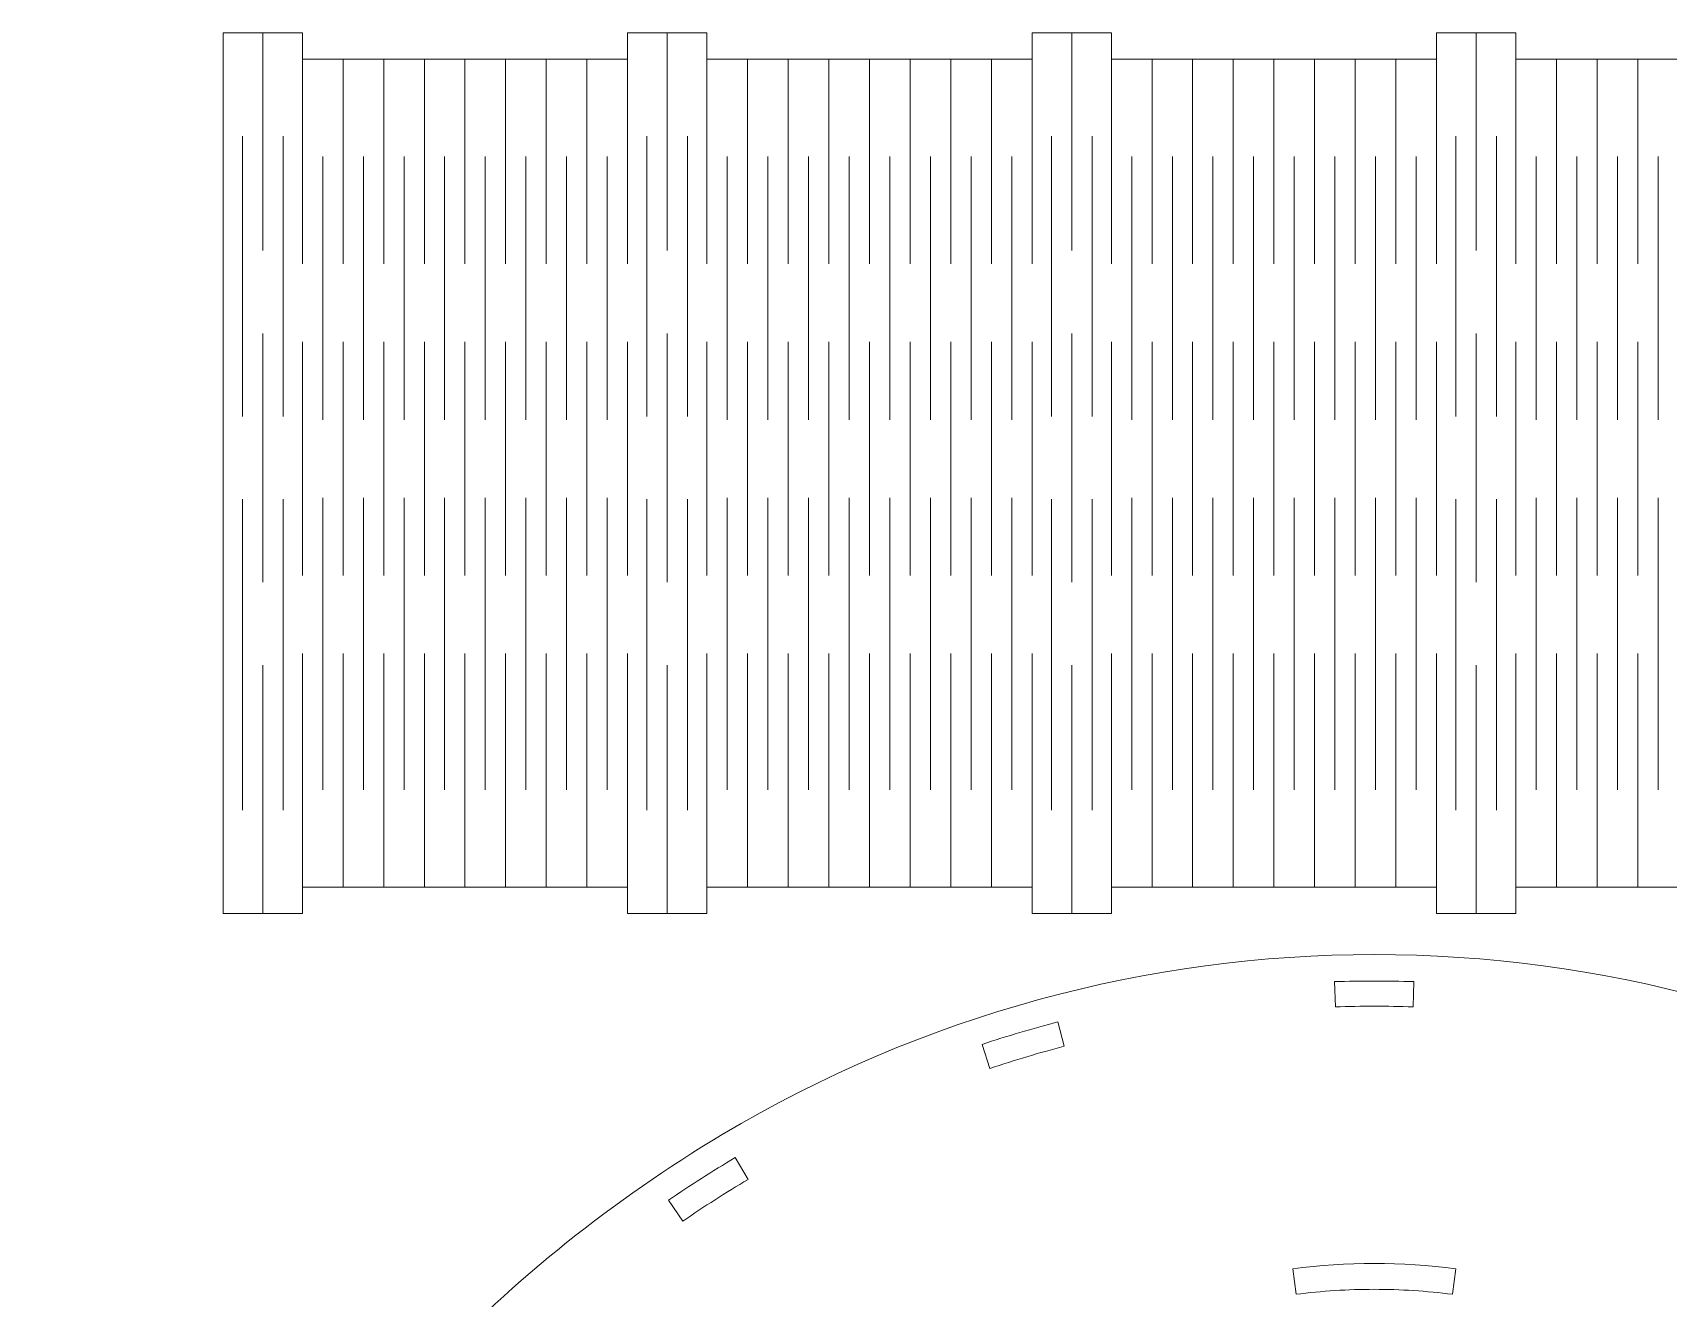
# Model space of a CAD drawing. Header units: millimetres. Extents: x -417 to 415, y -530 to 530.
# Drawn here: x -416.5 to -230.8, y -252.1 to -108.4 of the extents above; entities that cross this region are included whole.
import ezdxf

# ---------------------------------------------------------------- set-up
doc = ezdxf.new("R2010")
doc.units = ezdxf.units.MM
doc.header["$MEASUREMENT"] = 0
doc.layers.add('Camada 1', color=7, linetype='Continuous')

msp = doc.modelspace()

# ---------------------------------------------------------------- linework, layer by layer
at = {"layer": 'Camada 1', "color": 250, "lineweight": 20}
for points, knots in [([(84.6794, -111.4073), (84.6794, -111.4073), (54.6094, -111.4073), (54.6094, -111.4073), (54.6094, -111.4073), (54.6094, -111.4073), (54.6094, -108.4073), (54.6094, -108.4073), (54.6094, -108.4073), (54.6094, -108.4073), (45.6046, -108.4073), (45.6046, -108.4073), (45.6046, -108.4073), (45.6046, -108.4073), (45.6046, -111.4073), (45.6046, -111.4073), (45.6046, -111.4073), (45.6046, -111.4073), (14.6423, -111.4073), (14.6423, -111.4073), (14.6423, -111.4073), (14.6423, -111.4073), (14.6423, -108.4073), (14.6423, -108.4073), (14.6423, -108.4073), (14.6423, -108.4073), (5.6375, -108.4073), (5.6375, -108.4073), (5.6375, -108.4073), (5.6375, -108.4073), (5.6375, -111.4073), (5.6375, -111.4073), (5.6375, -111.4073), (5.6375, -111.4073), (-25.3248, -111.4073), (-25.3248, -111.4073), (-25.3248, -111.4073), (-25.3248, -111.4073), (-25.3248, -108.4073), (-25.3248, -108.4073), (-25.3248, -108.4073), (-25.3248, -108.4073), (-34.3296, -108.4073), (-34.3296, -108.4073), (-34.3296, -108.4073), (-34.3296, -108.4073), (-34.3296, -111.4073), (-34.3296, -111.4073), (-34.3296, -111.4073), (-34.3296, -111.4073), (-64.3996, -111.4073), (-64.3996, -111.4073), (-64.3996, -111.4073), (-64.3996, -111.4073), (-64.3996, -108.4073), (-64.3996, -108.4073), (-64.3996, -108.4073), (-64.3996, -108.4073), (-73.4039, -108.4073), (-73.4039, -108.4073), (-73.4039, -108.4073), (-73.4039, -108.4073), (-73.4039, -111.4073), (-73.4039, -111.4073), (-73.4039, -111.4073), (-73.4039, -111.4073), (-110.3279, -111.4073), (-110.3279, -111.4073), (-110.3279, -111.4073), (-110.3279, -111.4073), (-110.3279, -108.4073), (-110.3279, -108.4073), (-110.3279, -108.4073), (-110.3279, -108.4073), (-119.3322, -108.4073), (-119.3322, -108.4073), (-119.3322, -108.4073), (-119.3322, -108.4073), (-119.3322, -111.4073), (-119.3322, -111.4073), (-119.3322, -111.4073), (-119.3322, -111.4073), (-156.2563, -111.4073), (-156.2563, -111.4073), (-156.2563, -111.4073), (-156.2563, -111.4073), (-156.2563, -108.4073), (-156.2563, -108.4073), (-156.2563, -108.4073), (-156.2563, -108.4073), (-165.2605, -108.4073), (-165.2605, -108.4073), (-165.2605, -108.4073), (-165.2605, -108.4073), (-165.2605, -111.4073), (-165.2605, -111.4073), (-165.2605, -111.4073), (-165.2605, -111.4073), (-202.1846, -111.4073), (-202.1846, -111.4073), (-202.1846, -111.4073), (-202.1846, -111.4073), (-202.1846, -108.4073), (-202.1846, -108.4073), (-202.1846, -108.4073), (-202.1846, -108.4073), (-211.1889, -108.4073), (-211.1889, -108.4073), (-211.1889, -108.4073), (-211.1889, -108.4073), (-211.1889, -111.4073), (-211.1889, -111.4073), (-211.1889, -111.4073), (-211.1889, -111.4073), (-248.1129, -111.4073), (-248.1129, -111.4073), (-248.1129, -111.4073), (-248.1129, -111.4073), (-248.1129, -108.4073), (-248.1129, -108.4073), (-248.1129, -108.4073), (-248.1129, -108.4073), (-257.1172, -108.4073), (-257.1172, -108.4073), (-257.1172, -108.4073), (-257.1172, -108.4073), (-257.1172, -111.4073), (-257.1172, -111.4073), (-257.1172, -111.4073), (-257.1172, -111.4073), (-294.0413, -111.4073), (-294.0413, -111.4073), (-294.0413, -111.4073), (-294.0413, -111.4073), (-294.0413, -108.4073), (-294.0413, -108.4073), (-294.0413, -108.4073), (-294.0413, -108.4073), (-303.0456, -108.4073), (-303.0456, -108.4073), (-303.0456, -108.4073), (-303.0456, -108.4073), (-303.0456, -111.4073), (-303.0456, -111.4073), (-303.0456, -111.4073), (-303.0456, -111.4073), (-339.9696, -111.4073), (-339.9696, -111.4073), (-339.9696, -111.4073), (-339.9696, -111.4073), (-339.9696, -108.4073), (-339.9696, -108.4073), (-339.9696, -108.4073), (-339.9696, -108.4073), (-348.9739, -108.4073), (-348.9739, -108.4073), (-348.9739, -108.4073), (-348.9739, -108.4073), (-348.9739, -111.4073), (-348.9739, -111.4073), (-348.9739, -111.4073), (-348.9739, -111.4073), (-385.898, -111.4073), (-385.898, -111.4073), (-385.898, -111.4073), (-385.898, -111.4073), (-385.898, -108.4073), (-385.898, -108.4073), (-385.898, -108.4073), (-385.898, -108.4073), (-394.9022, -108.4073), (-394.9022, -108.4073), (-394.9022, -108.4073), (-394.9022, -108.4073), (-394.9022, -208.4073), (-394.9022, -208.4073), (-394.9022, -208.4073), (-394.9022, -208.4073), (-385.898, -208.4073), (-385.898, -208.4073), (-385.898, -208.4073), (-385.898, -208.4073), (-385.898, -205.4073), (-385.898, -205.4073), (-385.898, -205.4073), (-385.898, -205.4073), (-348.9739, -205.4073), (-348.9739, -205.4073), (-348.9739, -205.4073), (-348.9739, -205.4073), (-348.9739, -208.4073), (-348.9739, -208.4073), (-348.9739, -208.4073), (-348.9739, -208.4073), (-339.9696, -208.4073), (-339.9696, -208.4073), (-339.9696, -208.4073), (-339.9696, -208.4073), (-339.9696, -205.4073), (-339.9696, -205.4073), (-339.9696, -205.4073), (-339.9696, -205.4073), (-303.0456, -205.4073), (-303.0456, -205.4073), (-303.0456, -205.4073), (-303.0456, -205.4073), (-303.0456, -208.4073), (-303.0456, -208.4073), (-303.0456, -208.4073), (-303.0456, -208.4073), (-294.0413, -208.4073), (-294.0413, -208.4073), (-294.0413, -208.4073), (-294.0413, -208.4073), (-294.0413, -205.4073), (-294.0413, -205.4073), (-294.0413, -205.4073), (-294.0413, -205.4073), (-257.1172, -205.4073), (-257.1172, -205.4073), (-257.1172, -205.4073), (-257.1172, -205.4073), (-257.1172, -208.4073), (-257.1172, -208.4073), (-257.1172, -208.4073), (-257.1172, -208.4073), (-248.1129, -208.4073), (-248.1129, -208.4073), (-248.1129, -208.4073), (-248.1129, -208.4073), (-248.1129, -205.4073), (-248.1129, -205.4073), (-248.1129, -205.4073), (-248.1129, -205.4073), (-211.1889, -205.4073), (-211.1889, -205.4073), (-211.1889, -205.4073), (-211.1889, -205.4073), (-211.1889, -208.4073), (-211.1889, -208.4073), (-211.1889, -208.4073), (-211.1889, -208.4073), (-202.1846, -208.4073), (-202.1846, -208.4073), (-202.1846, -208.4073), (-202.1846, -208.4073), (-202.1846, -205.4073), (-202.1846, -205.4073), (-202.1846, -205.4073), (-202.1846, -205.4073), (-165.2605, -205.4073), (-165.2605, -205.4073), (-165.2605, -205.4073), (-165.2605, -205.4073), (-165.2605, -208.4073), (-165.2605, -208.4073), (-165.2605, -208.4073), (-165.2605, -208.4073), (-156.2563, -208.4073), (-156.2563, -208.4073), (-156.2563, -208.4073), (-156.2563, -208.4073), (-156.2563, -205.4073), (-156.2563, -205.4073), (-156.2563, -205.4073), (-156.2563, -205.4073), (-119.3322, -205.4073), (-119.3322, -205.4073), (-119.3322, -205.4073), (-119.3322, -205.4073), (-119.3322, -208.4073), (-119.3322, -208.4073), (-119.3322, -208.4073), (-119.3322, -208.4073), (-110.3279, -208.4073), (-110.3279, -208.4073), (-110.3279, -208.4073), (-110.3279, -208.4073), (-110.3279, -205.4073), (-110.3279, -205.4073), (-110.3279, -205.4073), (-110.3279, -205.4073), (-73.4039, -205.4073), (-73.4039, -205.4073), (-73.4039, -205.4073), (-73.4039, -205.4073), (-73.4039, -208.4073), (-73.4039, -208.4073), (-73.4039, -208.4073), (-73.4039, -208.4073), (-64.3996, -208.4073), (-64.3996, -208.4073), (-64.3996, -208.4073), (-64.3996, -208.4073), (-64.3996, -205.4073), (-64.3996, -205.4073), (-64.3996, -205.4073), (-64.3996, -205.4073), (-34.3296, -205.4073), (-34.3296, -205.4073), (-34.3296, -205.4073), (-34.3296, -205.4073), (-34.3296, -208.4073), (-34.3296, -208.4073), (-34.3296, -208.4073), (-34.3296, -208.4073), (-25.3248, -208.4073), (-25.3248, -208.4073), (-25.3248, -208.4073), (-25.3248, -208.4073), (-25.3248, -205.4073), (-25.3248, -205.4073), (-25.3248, -205.4073), (-25.3248, -205.4073), (5.6375, -205.4073), (5.6375, -205.4073), (5.6375, -205.4073), (5.6375, -205.4073), (5.6375, -208.4073), (5.6375, -208.4073), (5.6375, -208.4073), (5.6375, -208.4073), (14.6423, -208.4073), (14.6423, -208.4073), (14.6423, -208.4073), (14.6423, -208.4073), (14.6423, -205.4073), (14.6423, -205.4073), (14.6423, -205.4073), (14.6423, -205.4073), (45.6046, -205.4073), (45.6046, -205.4073), (45.6046, -205.4073), (45.6046, -205.4073), (45.6046, -208.4073), (45.6046, -208.4073), (45.6046, -208.4073), (45.6046, -208.4073), (54.6094, -208.4073), (54.6094, -208.4073), (54.6094, -208.4073), (54.6094, -208.4073), (54.6094, -205.4073), (54.6094, -205.4073), (54.6094, -205.4073), (54.6094, -205.4073), (84.6794, -205.4073), (84.6794, -205.4073), (84.6794, -205.4073), (84.6794, -205.4073), (84.6794, -208.4073), (84.6794, -208.4073), (84.6794, -208.4073), (84.6794, -208.4073), (93.6837, -208.4073), (93.6837, -208.4073), (93.6837, -208.4073), (93.6837, -208.4073), (93.6837, -205.4073), (93.6837, -205.4073), (93.6837, -205.4073), (93.6837, -205.4073), (130.6077, -205.4073), (130.6077, -205.4073), (130.6077, -205.4073), (130.6077, -205.4073), (130.6077, -208.4073), (130.6077, -208.4073), (130.6077, -208.4073), (130.6077, -208.4073), (139.612, -208.4073), (139.612, -208.4073), (139.612, -208.4073), (139.612, -208.4073), (139.612, -205.4073), (139.612, -205.4073), (139.612, -205.4073), (139.612, -205.4073), (176.5361, -205.4073), (176.5361, -205.4073), (176.5361, -205.4073), (176.5361, -205.4073), (176.5361, -208.4073), (176.5361, -208.4073), (176.5361, -208.4073), (176.5361, -208.4073), (185.5403, -208.4073), (185.5403, -208.4073), (185.5403, -208.4073), (185.5403, -208.4073), (185.5403, -205.4073), (185.5403, -205.4073), (185.5403, -205.4073), (185.5403, -205.4073), (222.4644, -205.4073), (222.4644, -205.4073), (222.4644, -205.4073), (222.4644, -205.4073), (222.4644, -208.4073), (222.4644, -208.4073), (222.4644, -208.4073), (222.4644, -208.4073), (231.4687, -208.4073), (231.4687, -208.4073), (231.4687, -208.4073), (231.4687, -208.4073), (231.4687, -205.4073), (231.4687, -205.4073), (231.4687, -205.4073), (231.4687, -205.4073), (268.3927, -205.4073), (268.3927, -205.4073), (268.3927, -205.4073), (268.3927, -205.4073), (268.3927, -208.4073), (268.3927, -208.4073), (268.3927, -208.4073), (268.3927, -208.4073), (277.397, -208.4073), (277.397, -208.4073), (277.397, -208.4073), (277.397, -208.4073), (277.397, -205.4073), (277.397, -205.4073), (277.397, -205.4073), (277.397, -205.4073), (314.3211, -205.4073), (314.3211, -205.4073), (314.3211, -205.4073), (314.3211, -205.4073), (314.3211, -208.4073), (314.3211, -208.4073), (314.3211, -208.4073), (314.3211, -208.4073), (323.3254, -208.4073), (323.3254, -208.4073), (323.3254, -208.4073), (323.3254, -208.4073), (323.3254, -205.4073), (323.3254, -205.4073), (323.3254, -205.4073), (323.3254, -205.4073), (360.2494, -205.4073), (360.2494, -205.4073), (360.2494, -205.4073), (360.2494, -205.4073), (360.2494, -208.4073), (360.2494, -208.4073), (360.2494, -208.4073), (360.2494, -208.4073), (369.2537, -208.4073), (369.2537, -208.4073), (369.2537, -208.4073), (369.2537, -208.4073), (369.2537, -205.4073), (369.2537, -205.4073), (369.2537, -205.4073), (369.2537, -205.4073), (406.1778, -205.4073), (406.1778, -205.4073), (406.1778, -205.4073), (406.1778, -205.4073), (406.1778, -208.4073), (406.1778, -208.4073), (406.1778, -208.4073), (406.1778, -208.4073), (415.182, -208.4073), (415.182, -208.4073), (415.182, -208.4073), (415.182, -208.4073), (415.182, -108.4073), (415.182, -108.4073), (415.182, -108.4073), (415.182, -108.4073), (406.1778, -108.4073), (406.1778, -108.4073), (406.1778, -108.4073), (406.1778, -108.4073), (406.1778, -111.4073), (406.1778, -111.4073), (406.1778, -111.4073), (406.1778, -111.4073), (369.2537, -111.4073), (369.2537, -111.4073), (369.2537, -111.4073), (369.2537, -111.4073), (369.2537, -108.4073), (369.2537, -108.4073), (369.2537, -108.4073), (369.2537, -108.4073), (360.2494, -108.4073), (360.2494, -108.4073), (360.2494, -108.4073), (360.2494, -108.4073), (360.2494, -111.4073), (360.2494, -111.4073), (360.2494, -111.4073), (360.2494, -111.4073), (323.3254, -111.4073), (323.3254, -111.4073), (323.3254, -111.4073), (323.3254, -111.4073), (323.3254, -108.4073), (323.3254, -108.4073), (323.3254, -108.4073), (323.3254, -108.4073), (314.3211, -108.4073), (314.3211, -108.4073), (314.3211, -108.4073), (314.3211, -108.4073), (314.3211, -111.4073), (314.3211, -111.4073), (314.3211, -111.4073), (314.3211, -111.4073), (277.397, -111.4073), (277.397, -111.4073), (277.397, -111.4073), (277.397, -111.4073), (277.397, -108.4073), (277.397, -108.4073), (277.397, -108.4073), (277.397, -108.4073), (268.3927, -108.4073), (268.3927, -108.4073), (268.3927, -108.4073), (268.3927, -108.4073), (268.3927, -111.4073), (268.3927, -111.4073), (268.3927, -111.4073), (268.3927, -111.4073), (231.4687, -111.4073), (231.4687, -111.4073), (231.4687, -111.4073), (231.4687, -111.4073), (231.4687, -108.4073), (231.4687, -108.4073), (231.4687, -108.4073), (231.4687, -108.4073), (222.4644, -108.4073), (222.4644, -108.4073), (222.4644, -108.4073), (222.4644, -108.4073), (222.4644, -111.4073), (222.4644, -111.4073), (222.4644, -111.4073), (222.4644, -111.4073), (185.5403, -111.4073), (185.5403, -111.4073), (185.5403, -111.4073), (185.5403, -111.4073), (185.5403, -108.4073), (185.5403, -108.4073), (185.5403, -108.4073), (185.5403, -108.4073), (176.5361, -108.4073), (176.5361, -108.4073), (176.5361, -108.4073), (176.5361, -108.4073), (176.5361, -111.4073), (176.5361, -111.4073), (176.5361, -111.4073), (176.5361, -111.4073), (139.612, -111.4073), (139.612, -111.4073), (139.612, -111.4073), (139.612, -111.4073), (139.612, -108.4073), (139.612, -108.4073), (139.612, -108.4073), (139.612, -108.4073), (130.6077, -108.4073), (130.6077, -108.4073), (130.6077, -108.4073), (130.6077, -108.4073), (130.6077, -111.4073), (130.6077, -111.4073), (130.6077, -111.4073), (130.6077, -111.4073), (93.6837, -111.4073), (93.6837, -111.4073), (93.6837, -111.4073), (93.6837, -111.4073), (93.6837, -108.4073), (93.6837, -108.4073), (93.6837, -108.4073), (93.6837, -108.4073), (84.6794, -108.4073), (84.6794, -108.4073), (84.6794, -108.4073), (84.6794, -108.4073), (84.6794, -111.4073), (84.6794, -111.4073)], [0, 0, 0, 0, 0.00671141, 0.00671141, 0.00671141, 0.00671141, 0.01342282, 0.01342282, 0.01342282, 0.01342282, 0.02013423, 0.02013423, 0.02013423, 0.02013423, 0.02684564, 0.02684564, 0.02684564, 0.02684564, 0.03355705, 0.03355705, 0.03355705, 0.03355705, 0.04026846, 0.04026846, 0.04026846, 0.04026846, 0.04697987, 0.04697987, 0.04697987, 0.04697987, 0.05369128, 0.05369128, 0.05369128, 0.05369128, 0.06040268, 0.06040268, 0.06040268, 0.06040268, 0.06711409, 0.06711409, 0.06711409, 0.06711409, 0.0738255, 0.0738255, 0.0738255, 0.0738255, 0.08053691, 0.08053691, 0.08053691, 0.08053691, 0.08724832, 0.08724832, 0.08724832, 0.08724832, 0.09395973, 0.09395973, 0.09395973, 0.09395973, 0.10067114, 0.10067114, 0.10067114, 0.10067114, 0.10738255, 0.10738255, 0.10738255, 0.10738255, 0.11409396, 0.11409396, 0.11409396, 0.11409396, 0.12080537, 0.12080537, 0.12080537, 0.12080537, 0.12751678, 0.12751678, 0.12751678, 0.12751678, 0.13422819, 0.13422819, 0.13422819, 0.13422819, 0.1409396, 0.1409396, 0.1409396, 0.1409396, 0.14765101, 0.14765101, 0.14765101, 0.14765101, 0.15436242, 0.15436242, 0.15436242, 0.15436242, 0.16107383, 0.16107383, 0.16107383, 0.16107383, 0.16778523, 0.16778523, 0.16778523, 0.16778523, 0.17449664, 0.17449664, 0.17449664, 0.17449664, 0.18120805, 0.18120805, 0.18120805, 0.18120805, 0.18791946, 0.18791946, 0.18791946, 0.18791946, 0.19463087, 0.19463087, 0.19463087, 0.19463087, 0.20134228, 0.20134228, 0.20134228, 0.20134228, 0.20805369, 0.20805369, 0.20805369, 0.20805369, 0.2147651, 0.2147651, 0.2147651, 0.2147651, 0.22147651, 0.22147651, 0.22147651, 0.22147651, 0.22818792, 0.22818792, 0.22818792, 0.22818792, 0.23489933, 0.23489933, 0.23489933, 0.23489933, 0.24161074, 0.24161074, 0.24161074, 0.24161074, 0.24832215, 0.24832215, 0.24832215, 0.24832215, 0.25503356, 0.25503356, 0.25503356, 0.25503356, 0.26174497, 0.26174497, 0.26174497, 0.26174497, 0.26845638, 0.26845638, 0.26845638, 0.26845638, 0.27516779, 0.27516779, 0.27516779, 0.27516779, 0.28187919, 0.28187919, 0.28187919, 0.28187919, 0.2885906, 0.2885906, 0.2885906, 0.2885906, 0.29530201, 0.29530201, 0.29530201, 0.29530201, 0.30201342, 0.30201342, 0.30201342, 0.30201342, 0.30872483, 0.30872483, 0.30872483, 0.30872483, 0.31543624, 0.31543624, 0.31543624, 0.31543624, 0.32214765, 0.32214765, 0.32214765, 0.32214765, 0.32885906, 0.32885906, 0.32885906, 0.32885906, 0.33557047, 0.33557047, 0.33557047, 0.33557047, 0.34228188, 0.34228188, 0.34228188, 0.34228188, 0.34899329, 0.34899329, 0.34899329, 0.34899329, 0.3557047, 0.3557047, 0.3557047, 0.3557047, 0.36241611, 0.36241611, 0.36241611, 0.36241611, 0.36912752, 0.36912752, 0.36912752, 0.36912752, 0.37583893, 0.37583893, 0.37583893, 0.37583893, 0.38255034, 0.38255034, 0.38255034, 0.38255034, 0.38926174, 0.38926174, 0.38926174, 0.38926174, 0.39597315, 0.39597315, 0.39597315, 0.39597315, 0.40268456, 0.40268456, 0.40268456, 0.40268456, 0.40939597, 0.40939597, 0.40939597, 0.40939597, 0.41610738, 0.41610738, 0.41610738, 0.41610738, 0.42281879, 0.42281879, 0.42281879, 0.42281879, 0.4295302, 0.4295302, 0.4295302, 0.4295302, 0.43624161, 0.43624161, 0.43624161, 0.43624161, 0.44295302, 0.44295302, 0.44295302, 0.44295302, 0.44966443, 0.44966443, 0.44966443, 0.44966443, 0.45637584, 0.45637584, 0.45637584, 0.45637584, 0.46308725, 0.46308725, 0.46308725, 0.46308725, 0.46979866, 0.46979866, 0.46979866, 0.46979866, 0.47651007, 0.47651007, 0.47651007, 0.47651007, 0.48322148, 0.48322148, 0.48322148, 0.48322148, 0.48993289, 0.48993289, 0.48993289, 0.48993289, 0.4966443, 0.4966443, 0.4966443, 0.4966443, 0.5033557, 0.5033557, 0.5033557, 0.5033557, 0.51006711, 0.51006711, 0.51006711, 0.51006711, 0.51677852, 0.51677852, 0.51677852, 0.51677852, 0.52348993, 0.52348993, 0.52348993, 0.52348993, 0.53020134, 0.53020134, 0.53020134, 0.53020134, 0.53691275, 0.53691275, 0.53691275, 0.53691275, 0.54362416, 0.54362416, 0.54362416, 0.54362416, 0.55033557, 0.55033557, 0.55033557, 0.55033557, 0.55704698, 0.55704698, 0.55704698, 0.55704698, 0.56375839, 0.56375839, 0.56375839, 0.56375839, 0.5704698, 0.5704698, 0.5704698, 0.5704698, 0.57718121, 0.57718121, 0.57718121, 0.57718121, 0.58389262, 0.58389262, 0.58389262, 0.58389262, 0.59060403, 0.59060403, 0.59060403, 0.59060403, 0.59731544, 0.59731544, 0.59731544, 0.59731544, 0.60402685, 0.60402685, 0.60402685, 0.60402685, 0.61073826, 0.61073826, 0.61073826, 0.61073826, 0.61744966, 0.61744966, 0.61744966, 0.61744966, 0.62416107, 0.62416107, 0.62416107, 0.62416107, 0.63087248, 0.63087248, 0.63087248, 0.63087248, 0.63758389, 0.63758389, 0.63758389, 0.63758389, 0.6442953, 0.6442953, 0.6442953, 0.6442953, 0.65100671, 0.65100671, 0.65100671, 0.65100671, 0.65771812, 0.65771812, 0.65771812, 0.65771812, 0.66442953, 0.66442953, 0.66442953, 0.66442953, 0.67114094, 0.67114094, 0.67114094, 0.67114094, 0.67785235, 0.67785235, 0.67785235, 0.67785235, 0.68456376, 0.68456376, 0.68456376, 0.68456376, 0.69127517, 0.69127517, 0.69127517, 0.69127517, 0.69798658, 0.69798658, 0.69798658, 0.69798658, 0.70469799, 0.70469799, 0.70469799, 0.70469799, 0.7114094, 0.7114094, 0.7114094, 0.7114094, 0.71812081, 0.71812081, 0.71812081, 0.71812081, 0.72483221, 0.72483221, 0.72483221, 0.72483221, 0.73154362, 0.73154362, 0.73154362, 0.73154362, 0.73825503, 0.73825503, 0.73825503, 0.73825503, 0.74496644, 0.74496644, 0.74496644, 0.74496644, 0.75167785, 0.75167785, 0.75167785, 0.75167785, 0.75838926, 0.75838926, 0.75838926, 0.75838926, 0.76510067, 0.76510067, 0.76510067, 0.76510067, 0.77181208, 0.77181208, 0.77181208, 0.77181208, 0.77852349, 0.77852349, 0.77852349, 0.77852349, 0.7852349, 0.7852349, 0.7852349, 0.7852349, 0.79194631, 0.79194631, 0.79194631, 0.79194631, 0.79865772, 0.79865772, 0.79865772, 0.79865772, 0.80536913, 0.80536913, 0.80536913, 0.80536913, 0.81208054, 0.81208054, 0.81208054, 0.81208054, 0.81879195, 0.81879195, 0.81879195, 0.81879195, 0.82550336, 0.82550336, 0.82550336, 0.82550336, 0.83221477, 0.83221477, 0.83221477, 0.83221477, 0.83892617, 0.83892617, 0.83892617, 0.83892617, 0.84563758, 0.84563758, 0.84563758, 0.84563758, 0.85234899, 0.85234899, 0.85234899, 0.85234899, 0.8590604, 0.8590604, 0.8590604, 0.8590604, 0.86577181, 0.86577181, 0.86577181, 0.86577181, 0.87248322, 0.87248322, 0.87248322, 0.87248322, 0.87919463, 0.87919463, 0.87919463, 0.87919463, 0.88590604, 0.88590604, 0.88590604, 0.88590604, 0.89261745, 0.89261745, 0.89261745, 0.89261745, 0.89932886, 0.89932886, 0.89932886, 0.89932886, 0.90604027, 0.90604027, 0.90604027, 0.90604027, 0.91275168, 0.91275168, 0.91275168, 0.91275168, 0.91946309, 0.91946309, 0.91946309, 0.91946309, 0.9261745, 0.9261745, 0.9261745, 0.9261745, 0.93288591, 0.93288591, 0.93288591, 0.93288591, 0.93959732, 0.93959732, 0.93959732, 0.93959732, 0.94630872, 0.94630872, 0.94630872, 0.94630872, 0.95302013, 0.95302013, 0.95302013, 0.95302013, 0.95973154, 0.95973154, 0.95973154, 0.95973154, 0.96644295, 0.96644295, 0.96644295, 0.96644295, 0.97315436, 0.97315436, 0.97315436, 0.97315436, 0.97986577, 0.97986577, 0.97986577, 0.97986577, 0.98657718, 0.98657718, 0.98657718, 0.98657718, 1, 1, 1, 1]), ([(-190.1563, -233.491), (-165.4218, -248.2729), (-145.226, -269.5054), (-131.6999, -294.9471), (-131.6999, -294.9471), (-118.1774, -320.3821), (-111.8705, -348.9905), (-113.4453, -377.7546), (-113.4453, -377.7546), (-115.0043, -406.2307), (-124.1727, -433.1459), (-139.3084, -456.0972), (-139.3084, -456.0972), (-139.3084, -456.0972), (-105.185, -472.6994), (-105.185, -472.6994), (-105.185, -472.6994), (-105.185, -472.6994), (-125.31, -514.0635), (-125.31, -514.0635), (-125.31, -514.0635), (-125.31, -514.0635), (-171.4285, -491.6252), (-171.4285, -491.6252), (-171.4285, -491.6252), (-181.6874, -499.9822), (-193.0848, -507.1224), (-205.4466, -512.781), (-205.4466, -512.781), (-205.4466, -512.781), (-206.0413, -513.0532), (-206.0413, -513.0532), (-206.0413, -513.0532), (-206.0413, -513.0532), (-322.3492, -513.0532), (-322.3492, -513.0532), (-322.3492, -513.0532), (-322.3492, -513.0532), (-322.9439, -512.781), (-322.9439, -512.781), (-322.9439, -512.781), (-376.3088, -488.3531), (-411.7369, -436.3566), (-414.9452, -377.7542), (-414.9452, -377.7542), (-416.5201, -348.9869), (-410.2116, -320.3754), (-396.686, -294.9385), (-396.686, -294.9385), (-383.1599, -269.5005), (-362.9658, -248.2711), (-338.2342, -233.491), (-338.2342, -233.491), (-292.6365, -206.241), (-235.7539, -206.2409), (-190.1563, -233.491)], [0, 0, 0, 0, 0.06666667, 0.06666667, 0.06666667, 0.06666667, 0.13333333, 0.13333333, 0.13333333, 0.13333333, 0.2, 0.2, 0.2, 0.2, 0.26666667, 0.26666667, 0.26666667, 0.26666667, 0.33333333, 0.33333333, 0.33333333, 0.33333333, 0.4, 0.4, 0.4, 0.4, 0.46666667, 0.46666667, 0.46666667, 0.46666667, 0.53333333, 0.53333333, 0.53333333, 0.53333333, 0.6, 0.6, 0.6, 0.6, 0.66666667, 0.66666667, 0.66666667, 0.66666667, 0.73333333, 0.73333333, 0.73333333, 0.73333333, 0.8, 0.8, 0.8, 0.8, 0.86666667, 0.86666667, 0.86666667, 0.86666667, 1, 1, 1, 1]), ([(-268.6916, -216.1263), (-268.6916, -216.1263), (-268.5985, -218.9858), (-268.5985, -218.9858), (-268.5985, -218.9858), (-265.6639, -218.8925), (-262.7265, -218.8925), (-259.7919, -218.9858), (-259.7919, -218.9858), (-259.7919, -218.9858), (-259.6988, -216.1263), (-259.6988, -216.1263), (-259.6988, -216.1263), (-262.6956, -216.0311), (-265.6948, -216.0309), (-268.6916, -216.1263)], [0, 0, 0, 0, 0.2, 0.2, 0.2, 0.2, 0.4, 0.4, 0.4, 0.4, 0.6, 0.6, 0.6, 0.6, 1, 1, 1, 1]), ([(-308.7292, -223.2523), (-308.7292, -223.2523), (-307.8241, -225.971), (-307.8241, -225.971), (-307.8241, -225.971), (-305.0377, -225.0456), (-302.2219, -224.2089), (-299.3823, -223.4626), (-299.3823, -223.4626), (-299.3823, -223.4626), (-300.108, -220.6934), (-300.108, -220.6934), (-300.108, -220.6934), (-303.0018, -221.4535), (-305.8772, -222.3053), (-308.7292, -223.2523)], [0, 0, 0, 0, 0.2, 0.2, 0.2, 0.2, 0.4, 0.4, 0.4, 0.4, 0.6, 0.6, 0.6, 0.6, 1, 1, 1, 1]), ([(-344.3278, -240.9409), (-344.3278, -240.9409), (-342.7153, -243.3086), (-342.7153, -243.3086), (-342.7153, -243.3086), (-340.2877, -241.6577), (-337.8124, -240.077), (-335.2933, -238.5694), (-335.2933, -238.5694), (-335.2933, -238.5694), (-336.7642, -236.1082), (-336.7642, -236.1082), (-336.7642, -236.1082), (-339.3427, -237.6511), (-341.8625, -239.2651), (-344.3278, -240.9409)], [0, 0, 0, 0, 0.2, 0.2, 0.2, 0.2, 0.4, 0.4, 0.4, 0.4, 0.6, 0.6, 0.6, 0.6, 1, 1, 1, 1]), ([(-255.3181, -251.6218), (-255.3181, -251.6218), (-254.9388, -248.7095), (-254.9388, -248.7095), (-254.9388, -248.7095), (-261.0808, -247.9183), (-267.3096, -247.9183), (-273.4516, -248.7095), (-273.4516, -248.7095), (-273.4516, -248.7095), (-273.0724, -251.6217), (-273.0724, -251.6217), (-273.0724, -251.6217), (-270.1501, -251.2459), (-267.1859, -251.0533), (-264.1953, -251.0533), (-264.1953, -251.0533), (-261.2046, -251.0533), (-258.2405, -251.246), (-255.3181, -251.6218)], [0, 0, 0, 0, 0.16666667, 0.16666667, 0.16666667, 0.16666667, 0.33333333, 0.33333333, 0.33333333, 0.33333333, 0.5, 0.5, 0.5, 0.5, 0.66666667, 0.66666667, 0.66666667, 0.66666667, 1, 1, 1, 1])]:
    msp.add_open_spline(points, degree=3, knots=knots, dxfattribs=at)
for points in [[(-390.4004, -133.1429), (-390.4004, -133.1429), (-390.4004, -108.4073), (-390.4004, -108.4073)], [(-344.472, -133.1429), (-344.472, -133.1429), (-344.472, -108.4073), (-344.472, -108.4073)], [(-298.5436, -133.1429), (-298.5436, -133.1429), (-298.5436, -108.4073), (-298.5436, -108.4073)], [(-252.6152, -133.1429), (-252.6152, -133.1429), (-252.6152, -108.4073), (-252.6152, -108.4073)], [(-385.898, -134.6588), (-385.898, -134.6588), (-385.898, -111.4073), (-385.898, -111.4073)], [(-381.2826, -134.6588), (-381.2826, -134.6588), (-381.2826, -111.4073), (-381.2826, -111.4073)], [(-376.6671, -134.6588), (-376.6671, -134.6588), (-376.6671, -111.4073), (-376.6671, -111.4073)], [(-372.0513, -134.6588), (-372.0513, -134.6588), (-372.0513, -111.4073), (-372.0513, -111.4073)], [(-367.4361, -134.6588), (-367.4361, -134.6588), (-367.4361, -111.4073), (-367.4361, -111.4073)], [(-362.8208, -134.6588), (-362.8208, -134.6588), (-362.8208, -111.4073), (-362.8208, -111.4073)], [(-358.2052, -134.6588), (-358.2052, -134.6588), (-358.2052, -111.4073), (-358.2052, -111.4073)], [(-353.5895, -134.6588), (-353.5895, -134.6588), (-353.5895, -111.4073), (-353.5895, -111.4073)], [(-348.9741, -134.6588), (-348.9741, -134.6588), (-348.9741, -111.4073), (-348.9741, -111.4073)], [(-339.9696, -134.6588), (-339.9696, -134.6588), (-339.9696, -111.4073), (-339.9696, -111.4073)], [(-335.3542, -134.6588), (-335.3542, -134.6588), (-335.3542, -111.4073), (-335.3542, -111.4073)], [(-330.7387, -134.6588), (-330.7387, -134.6588), (-330.7387, -111.4073), (-330.7387, -111.4073)], [(-326.1229, -134.6588), (-326.1229, -134.6588), (-326.1229, -111.4073), (-326.1229, -111.4073)], [(-321.5077, -134.6588), (-321.5077, -134.6588), (-321.5077, -111.4073), (-321.5077, -111.4073)], [(-316.8924, -134.6588), (-316.8924, -134.6588), (-316.8924, -111.4073), (-316.8924, -111.4073)], [(-312.2768, -134.6588), (-312.2768, -134.6588), (-312.2768, -111.4073), (-312.2768, -111.4073)], [(-307.6611, -134.6588), (-307.6611, -134.6588), (-307.6611, -111.4073), (-307.6611, -111.4073)], [(-303.0457, -134.6588), (-303.0457, -134.6588), (-303.0457, -111.4073), (-303.0457, -111.4073)], [(-294.0412, -134.6588), (-294.0412, -134.6588), (-294.0412, -111.4073), (-294.0412, -111.4073)], [(-289.4258, -134.6588), (-289.4258, -134.6588), (-289.4258, -111.4073), (-289.4258, -111.4073)], [(-284.8103, -134.6588), (-284.8103, -134.6588), (-284.8103, -111.4073), (-284.8103, -111.4073)], [(-280.1945, -134.6588), (-280.1945, -134.6588), (-280.1945, -111.4073), (-280.1945, -111.4073)], [(-275.5793, -134.6588), (-275.5793, -134.6588), (-275.5793, -111.4073), (-275.5793, -111.4073)], [(-270.964, -134.6588), (-270.964, -134.6588), (-270.964, -111.4073), (-270.964, -111.4073)], [(-266.3484, -134.6588), (-266.3484, -134.6588), (-266.3484, -111.4073), (-266.3484, -111.4073)], [(-261.7327, -134.6588), (-261.7327, -134.6588), (-261.7327, -111.4073), (-261.7327, -111.4073)], [(-257.1173, -134.6588), (-257.1173, -134.6588), (-257.1173, -111.4073), (-257.1173, -111.4073)], [(-248.1128, -134.6588), (-248.1128, -134.6588), (-248.1128, -111.4073), (-248.1128, -111.4073)], [(-243.4974, -134.6588), (-243.4974, -134.6588), (-243.4974, -111.4073), (-243.4974, -111.4073)], [(-238.8819, -134.6588), (-238.8819, -134.6588), (-238.8819, -111.4073), (-238.8819, -111.4073)], [(-234.2661, -134.6588), (-234.2661, -134.6588), (-234.2661, -111.4073), (-234.2661, -111.4073)], [(-392.7083, -151.9591), (-392.7083, -151.9591), (-392.7083, -120.1674), (-392.7083, -120.1674)], [(-388.0927, -151.9591), (-388.0927, -151.9591), (-388.0927, -120.1674), (-388.0927, -120.1674)], [(-346.7799, -151.9591), (-346.7799, -151.9591), (-346.7799, -120.1674), (-346.7799, -120.1674)], [(-342.1643, -151.9591), (-342.1643, -151.9591), (-342.1643, -120.1674), (-342.1643, -120.1674)], [(-300.8515, -151.9591), (-300.8515, -151.9591), (-300.8515, -120.1674), (-300.8515, -120.1674)], [(-296.2359, -151.9591), (-296.2359, -151.9591), (-296.2359, -120.1674), (-296.2359, -120.1674)], [(-254.9231, -151.9591), (-254.9231, -151.9591), (-254.9231, -120.1674), (-254.9231, -120.1674)], [(-250.3075, -151.9591), (-250.3075, -151.9591), (-250.3075, -120.1674), (-250.3075, -120.1674)], [(-383.5903, -152.346), (-383.5903, -152.346), (-383.5903, -122.4618), (-383.5903, -122.4618)], [(-378.9748, -152.346), (-378.9748, -152.346), (-378.9748, -122.4618), (-378.9748, -122.4618)], [(-374.3593, -152.346), (-374.3593, -152.346), (-374.3593, -122.4618), (-374.3593, -122.4618)], [(-369.7437, -152.346), (-369.7437, -152.346), (-369.7437, -122.4618), (-369.7437, -122.4618)], [(-365.1284, -152.346), (-365.1284, -152.346), (-365.1284, -122.4618), (-365.1284, -122.4618)], [(-360.5129, -152.346), (-360.5129, -152.346), (-360.5129, -122.4618), (-360.5129, -122.4618)], [(-355.8974, -152.346), (-355.8974, -152.346), (-355.8974, -122.4618), (-355.8974, -122.4618)], [(-351.2818, -152.346), (-351.2818, -152.346), (-351.2818, -122.4618), (-351.2818, -122.4618)], [(-337.6619, -152.346), (-337.6619, -152.346), (-337.6619, -122.4618), (-337.6619, -122.4618)], [(-333.0464, -152.346), (-333.0464, -152.346), (-333.0464, -122.4618), (-333.0464, -122.4618)], [(-328.4309, -152.346), (-328.4309, -152.346), (-328.4309, -122.4618), (-328.4309, -122.4618)], [(-323.8153, -152.346), (-323.8153, -152.346), (-323.8153, -122.4618), (-323.8153, -122.4618)], [(-319.2, -152.346), (-319.2, -152.346), (-319.2, -122.4618), (-319.2, -122.4618)], [(-314.5845, -152.346), (-314.5845, -152.346), (-314.5845, -122.4618), (-314.5845, -122.4618)], [(-309.969, -152.346), (-309.969, -152.346), (-309.969, -122.4618), (-309.969, -122.4618)], [(-305.3534, -152.346), (-305.3534, -152.346), (-305.3534, -122.4618), (-305.3534, -122.4618)], [(-291.7335, -152.346), (-291.7335, -152.346), (-291.7335, -122.4618), (-291.7335, -122.4618)], [(-287.118, -152.346), (-287.118, -152.346), (-287.118, -122.4618), (-287.118, -122.4618)], [(-282.5025, -152.346), (-282.5025, -152.346), (-282.5025, -122.4618), (-282.5025, -122.4618)], [(-277.8869, -152.346), (-277.8869, -152.346), (-277.8869, -122.4618), (-277.8869, -122.4618)], [(-273.2716, -152.346), (-273.2716, -152.346), (-273.2716, -122.4618), (-273.2716, -122.4618)], [(-268.6561, -152.346), (-268.6561, -152.346), (-268.6561, -122.4618), (-268.6561, -122.4618)], [(-264.0406, -152.346), (-264.0406, -152.346), (-264.0406, -122.4618), (-264.0406, -122.4618)], [(-259.425, -152.346), (-259.425, -152.346), (-259.425, -122.4618), (-259.425, -122.4618)], [(-245.8051, -152.346), (-245.8051, -152.346), (-245.8051, -122.4618), (-245.8051, -122.4618)], [(-241.1896, -152.346), (-241.1896, -152.346), (-241.1896, -122.4618), (-241.1896, -122.4618)], [(-236.5741, -152.346), (-236.5741, -152.346), (-236.5741, -122.4618), (-236.5741, -122.4618)], [(-231.9585, -152.346), (-231.9585, -152.346), (-231.9585, -122.4618), (-231.9585, -122.4618)], [(-390.4004, -170.7752), (-390.4004, -170.7752), (-390.4004, -142.5511), (-390.4004, -142.5511)], [(-344.472, -170.7752), (-344.472, -170.7752), (-344.472, -142.5511), (-344.472, -142.5511)], [(-298.5436, -170.7752), (-298.5436, -170.7752), (-298.5436, -142.5511), (-298.5436, -142.5511)], [(-252.6152, -170.7752), (-252.6152, -170.7752), (-252.6152, -142.5511), (-252.6152, -142.5511)], [(-385.898, -170.0331), (-385.898, -170.0331), (-385.898, -143.5025), (-385.898, -143.5025)], [(-381.2826, -170.0331), (-381.2826, -170.0331), (-381.2826, -143.5025), (-381.2826, -143.5025)], [(-376.6671, -170.0331), (-376.6671, -170.0331), (-376.6671, -143.5025), (-376.6671, -143.5025)], [(-372.0513, -170.0331), (-372.0513, -170.0331), (-372.0513, -143.5025), (-372.0513, -143.5025)], [(-367.4361, -170.0331), (-367.4361, -170.0331), (-367.4361, -143.5025), (-367.4361, -143.5025)], [(-362.8208, -170.0331), (-362.8208, -170.0331), (-362.8208, -143.5025), (-362.8208, -143.5025)], [(-358.2052, -170.0331), (-358.2052, -170.0331), (-358.2052, -143.5025), (-358.2052, -143.5025)], [(-353.5895, -170.0331), (-353.5895, -170.0331), (-353.5895, -143.5025), (-353.5895, -143.5025)], [(-348.9741, -170.0331), (-348.9741, -170.0331), (-348.9741, -143.5025), (-348.9741, -143.5025)], [(-339.9696, -170.0331), (-339.9696, -170.0331), (-339.9696, -143.5025), (-339.9696, -143.5025)], [(-335.3542, -170.0331), (-335.3542, -170.0331), (-335.3542, -143.5025), (-335.3542, -143.5025)], [(-330.7387, -170.0331), (-330.7387, -170.0331), (-330.7387, -143.5025), (-330.7387, -143.5025)], [(-326.1229, -170.0331), (-326.1229, -170.0331), (-326.1229, -143.5025), (-326.1229, -143.5025)], [(-321.5077, -170.0331), (-321.5077, -170.0331), (-321.5077, -143.5025), (-321.5077, -143.5025)], [(-316.8924, -170.0331), (-316.8924, -170.0331), (-316.8924, -143.5025), (-316.8924, -143.5025)], [(-312.2768, -170.0331), (-312.2768, -170.0331), (-312.2768, -143.5025), (-312.2768, -143.5025)], [(-307.6611, -170.0331), (-307.6611, -170.0331), (-307.6611, -143.5025), (-307.6611, -143.5025)], [(-303.0457, -170.0331), (-303.0457, -170.0331), (-303.0457, -143.5025), (-303.0457, -143.5025)], [(-294.0412, -170.0331), (-294.0412, -170.0331), (-294.0412, -143.5025), (-294.0412, -143.5025)], [(-289.4258, -170.0331), (-289.4258, -170.0331), (-289.4258, -143.5025), (-289.4258, -143.5025)], [(-284.8103, -170.0331), (-284.8103, -170.0331), (-284.8103, -143.5025), (-284.8103, -143.5025)], [(-280.1945, -170.0331), (-280.1945, -170.0331), (-280.1945, -143.5025), (-280.1945, -143.5025)], [(-275.5793, -170.0331), (-275.5793, -170.0331), (-275.5793, -143.5025), (-275.5793, -143.5025)], [(-270.964, -170.0331), (-270.964, -170.0331), (-270.964, -143.5025), (-270.964, -143.5025)], [(-266.3484, -170.0331), (-266.3484, -170.0331), (-266.3484, -143.5025), (-266.3484, -143.5025)], [(-261.7327, -170.0331), (-261.7327, -170.0331), (-261.7327, -143.5025), (-261.7327, -143.5025)], [(-257.1173, -170.0331), (-257.1173, -170.0331), (-257.1173, -143.5025), (-257.1173, -143.5025)], [(-248.1128, -170.0331), (-248.1128, -170.0331), (-248.1128, -143.5025), (-248.1128, -143.5025)], [(-243.4974, -170.0331), (-243.4974, -170.0331), (-243.4974, -143.5025), (-243.4974, -143.5025)], [(-238.8819, -170.0331), (-238.8819, -170.0331), (-238.8819, -143.5025), (-238.8819, -143.5025)], [(-234.2661, -170.0331), (-234.2661, -170.0331), (-234.2661, -143.5025), (-234.2661, -143.5025)], [(-392.7083, -196.6472), (-392.7083, -196.6472), (-392.7083, -161.367), (-392.7083, -161.367)], [(-388.0927, -196.6472), (-388.0927, -196.6472), (-388.0927, -161.367), (-388.0927, -161.367)], [(-383.5903, -194.3528), (-383.5903, -194.3528), (-383.5903, -161.1894), (-383.5903, -161.1894)], [(-378.9748, -194.3528), (-378.9748, -194.3528), (-378.9748, -161.1894), (-378.9748, -161.1894)], [(-374.3593, -194.3528), (-374.3593, -194.3528), (-374.3593, -161.1894), (-374.3593, -161.1894)], [(-369.7437, -194.3528), (-369.7437, -194.3528), (-369.7437, -161.1894), (-369.7437, -161.1894)], [(-365.1284, -194.3528), (-365.1284, -194.3528), (-365.1284, -161.1894), (-365.1284, -161.1894)], [(-360.5129, -194.3528), (-360.5129, -194.3528), (-360.5129, -161.1894), (-360.5129, -161.1894)], [(-355.8974, -194.3528), (-355.8974, -194.3528), (-355.8974, -161.1894), (-355.8974, -161.1894)], [(-351.2818, -194.3528), (-351.2818, -194.3528), (-351.2818, -161.1894), (-351.2818, -161.1894)], [(-346.7799, -196.6472), (-346.7799, -196.6472), (-346.7799, -161.367), (-346.7799, -161.367)], [(-342.1643, -196.6472), (-342.1643, -196.6472), (-342.1643, -161.367), (-342.1643, -161.367)], [(-337.6619, -194.3528), (-337.6619, -194.3528), (-337.6619, -161.1894), (-337.6619, -161.1894)], [(-333.0464, -194.3528), (-333.0464, -194.3528), (-333.0464, -161.1894), (-333.0464, -161.1894)], [(-328.4309, -194.3528), (-328.4309, -194.3528), (-328.4309, -161.1894), (-328.4309, -161.1894)], [(-323.8153, -194.3528), (-323.8153, -194.3528), (-323.8153, -161.1894), (-323.8153, -161.1894)], [(-319.2, -194.3528), (-319.2, -194.3528), (-319.2, -161.1894), (-319.2, -161.1894)], [(-314.5845, -194.3528), (-314.5845, -194.3528), (-314.5845, -161.1894), (-314.5845, -161.1894)], [(-309.969, -194.3528), (-309.969, -194.3528), (-309.969, -161.1894), (-309.969, -161.1894)], [(-305.3534, -194.3528), (-305.3534, -194.3528), (-305.3534, -161.1894), (-305.3534, -161.1894)], [(-300.8515, -196.6472), (-300.8515, -196.6472), (-300.8515, -161.367), (-300.8515, -161.367)], [(-296.2359, -196.6472), (-296.2359, -196.6472), (-296.2359, -161.367), (-296.2359, -161.367)], [(-291.7335, -194.3528), (-291.7335, -194.3528), (-291.7335, -161.1894), (-291.7335, -161.1894)], [(-287.118, -194.3528), (-287.118, -194.3528), (-287.118, -161.1894), (-287.118, -161.1894)], [(-282.5025, -194.3528), (-282.5025, -194.3528), (-282.5025, -161.1894), (-282.5025, -161.1894)], [(-277.8869, -194.3528), (-277.8869, -194.3528), (-277.8869, -161.1894), (-277.8869, -161.1894)], [(-273.2716, -194.3528), (-273.2716, -194.3528), (-273.2716, -161.1894), (-273.2716, -161.1894)], [(-268.6561, -194.3528), (-268.6561, -194.3528), (-268.6561, -161.1894), (-268.6561, -161.1894)], [(-264.0406, -194.3528), (-264.0406, -194.3528), (-264.0406, -161.1894), (-264.0406, -161.1894)], [(-259.425, -194.3528), (-259.425, -194.3528), (-259.425, -161.1894), (-259.425, -161.1894)], [(-254.9231, -196.6472), (-254.9231, -196.6472), (-254.9231, -161.367), (-254.9231, -161.367)], [(-250.3075, -196.6472), (-250.3075, -196.6472), (-250.3075, -161.367), (-250.3075, -161.367)], [(-245.8051, -194.3528), (-245.8051, -194.3528), (-245.8051, -161.1894), (-245.8051, -161.1894)], [(-241.1896, -194.3528), (-241.1896, -194.3528), (-241.1896, -161.1894), (-241.1896, -161.1894)], [(-236.5741, -194.3528), (-236.5741, -194.3528), (-236.5741, -161.1894), (-236.5741, -161.1894)], [(-231.9585, -194.3528), (-231.9585, -194.3528), (-231.9585, -161.1894), (-231.9585, -161.1894)], [(-385.898, -205.4073), (-385.898, -205.4073), (-385.898, -178.8766), (-385.898, -178.8766)], [(-381.2826, -205.4073), (-381.2826, -205.4073), (-381.2826, -178.8766), (-381.2826, -178.8766)], [(-376.6671, -205.4073), (-376.6671, -205.4073), (-376.6671, -178.8766), (-376.6671, -178.8766)], [(-372.0513, -205.4073), (-372.0513, -205.4073), (-372.0513, -178.8766), (-372.0513, -178.8766)], [(-367.4361, -205.4073), (-367.4361, -205.4073), (-367.4361, -178.8766), (-367.4361, -178.8766)], [(-362.8208, -205.4073), (-362.8208, -205.4073), (-362.8208, -178.8766), (-362.8208, -178.8766)], [(-358.2052, -205.4073), (-358.2052, -205.4073), (-358.2052, -178.8766), (-358.2052, -178.8766)], [(-353.5895, -205.4073), (-353.5895, -205.4073), (-353.5895, -178.8766), (-353.5895, -178.8766)], [(-348.9741, -205.4073), (-348.9741, -205.4073), (-348.9741, -178.8766), (-348.9741, -178.8766)], [(-339.9696, -205.4073), (-339.9696, -205.4073), (-339.9696, -178.8766), (-339.9696, -178.8766)], [(-335.3542, -205.4073), (-335.3542, -205.4073), (-335.3542, -178.8766), (-335.3542, -178.8766)], [(-330.7387, -205.4073), (-330.7387, -205.4073), (-330.7387, -178.8766), (-330.7387, -178.8766)], [(-326.1229, -205.4073), (-326.1229, -205.4073), (-326.1229, -178.8766), (-326.1229, -178.8766)], [(-321.5077, -205.4073), (-321.5077, -205.4073), (-321.5077, -178.8766), (-321.5077, -178.8766)], [(-316.8924, -205.4073), (-316.8924, -205.4073), (-316.8924, -178.8766), (-316.8924, -178.8766)], [(-312.2768, -205.4073), (-312.2768, -205.4073), (-312.2768, -178.8766), (-312.2768, -178.8766)], [(-307.6611, -205.4073), (-307.6611, -205.4073), (-307.6611, -178.8766), (-307.6611, -178.8766)], [(-303.0457, -205.4073), (-303.0457, -205.4073), (-303.0457, -178.8766), (-303.0457, -178.8766)], [(-294.0412, -205.4073), (-294.0412, -205.4073), (-294.0412, -178.8766), (-294.0412, -178.8766)], [(-289.4258, -205.4073), (-289.4258, -205.4073), (-289.4258, -178.8766), (-289.4258, -178.8766)], [(-284.8103, -205.4073), (-284.8103, -205.4073), (-284.8103, -178.8766), (-284.8103, -178.8766)], [(-280.1945, -205.4073), (-280.1945, -205.4073), (-280.1945, -178.8766), (-280.1945, -178.8766)], [(-275.5793, -205.4073), (-275.5793, -205.4073), (-275.5793, -178.8766), (-275.5793, -178.8766)], [(-270.964, -205.4073), (-270.964, -205.4073), (-270.964, -178.8766), (-270.964, -178.8766)], [(-266.3484, -205.4073), (-266.3484, -205.4073), (-266.3484, -178.8766), (-266.3484, -178.8766)], [(-261.7327, -205.4073), (-261.7327, -205.4073), (-261.7327, -178.8766), (-261.7327, -178.8766)], [(-257.1173, -205.4073), (-257.1173, -205.4073), (-257.1173, -178.8766), (-257.1173, -178.8766)], [(-248.1128, -205.4073), (-248.1128, -205.4073), (-248.1128, -178.8766), (-248.1128, -178.8766)], [(-243.4974, -205.4073), (-243.4974, -205.4073), (-243.4974, -178.8766), (-243.4974, -178.8766)], [(-238.8819, -205.4073), (-238.8819, -205.4073), (-238.8819, -178.8766), (-238.8819, -178.8766)], [(-234.2661, -205.4073), (-234.2661, -205.4073), (-234.2661, -178.8766), (-234.2661, -178.8766)], [(-390.4004, -208.4073), (-390.4004, -208.4073), (-390.4004, -180.1832), (-390.4004, -180.1832)], [(-344.472, -208.4073), (-344.472, -208.4073), (-344.472, -180.1832), (-344.472, -180.1832)], [(-298.5436, -208.4073), (-298.5436, -208.4073), (-298.5436, -180.1832), (-298.5436, -180.1832)], [(-252.6152, -208.4073), (-252.6152, -208.4073), (-252.6152, -180.1832), (-252.6152, -180.1832)]]:
    msp.add_open_spline(points, degree=3, dxfattribs=at)

doc.saveas('drawing.dxf')
